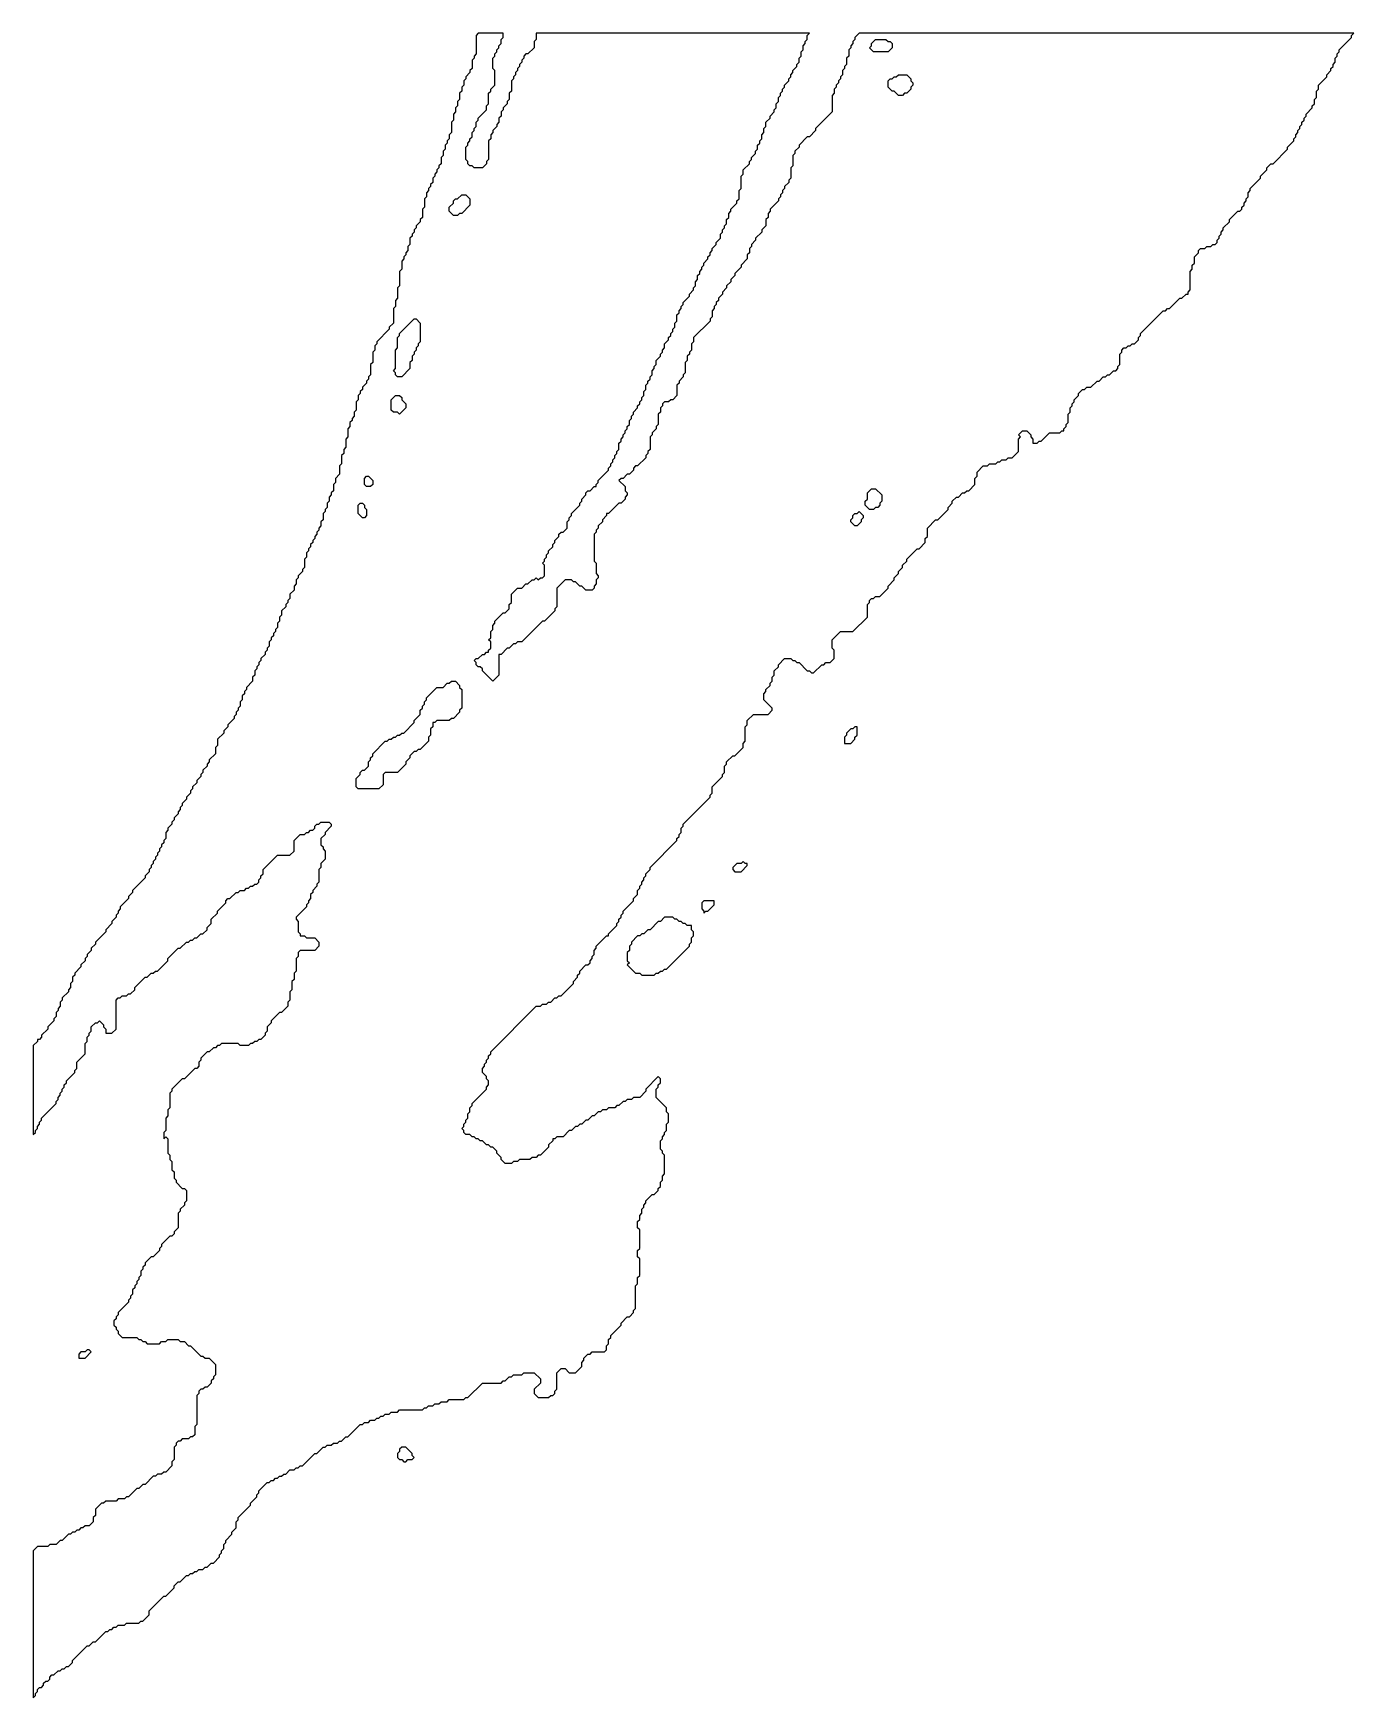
# Model space of a CAD drawing. Header units: millimetres. Extents: x 0 to 319, y 98 to 500.
import ezdxf

# ---------------------------------------------------------------- set-up
doc = ezdxf.new("R2010")
doc.units = ezdxf.units.MM

msp = doc.modelspace()

# ---------------------------------------------------------------- linework, layer by layer
for points in [[(107.5, 500), (107, 499.5), (107, 495), (106.5, 494.5), (106.5, 494), (106, 493.5), (106, 491.5), (105.5, 491), (105.5, 490.5), (104.5, 489.5), (104.5, 489), (104, 488.5), (104, 487.5), (103.5, 487), (103.5, 486), (103, 485.5), (103, 484), (102.5, 483.5), (102.5, 482.5), (102, 482), (102, 481), (101.5, 480.5), (101.5, 479), (101, 478.5), (101, 476), (100.5, 475.5), (100.5, 474.5), (100, 474), (100, 473.5), (99.5, 473), (99.5, 472), (99, 471.5), (99, 470.5), (98.5, 470), (98.5, 468.5), (98, 468), (98, 467.5), (97.5, 467), (97.5, 466.5), (97, 466), (97, 465.5), (96.5, 465), (96.5, 464), (96, 463.5), (96, 463), (95.5, 462.5), (95.5, 462), (95, 461.5), (95, 460.5), (94.5, 460), (94.5, 458), (94, 457.5), (94, 455.5), (93.5, 455), (93.5, 454.5), (92.5, 453.5), (92.5, 453), (92, 452.5), (92, 452), (91.5, 451.5), (91.5, 451), (91, 450.5), (91, 449), (90.5, 448.5), (90.5, 447.5), (90, 447), (90, 446.5), (89.5, 446), (89.5, 445.5), (89, 445), (89, 443), (88.5, 442.5), (88.5, 439), (88, 438.5), (88, 436), (87.5, 435.5), (87.5, 434), (87, 433.5), (87, 430), (86, 429), (86, 428.5), (83, 425.5), (83, 425), (82.5, 424.5), (82.5, 423.5), (82, 423), (82, 420.5), (81.5, 420), (81.5, 417.5), (81, 417), (81, 416.5), (80.5, 416), (80.5, 415.5), (79.5, 414.5), (79.5, 414), (79, 413.5), (79, 413), (78.5, 412.5), (78.5, 411.5), (78, 411), (78, 409), (77.5, 408.5), (77.5, 407.5), (77, 407), (77, 406.5), (76.5, 406), (76.5, 405), (76, 404.5), (76, 402.5), (75.5, 402), (75.5, 400), (75, 399.5), (75, 398.5), (74.5, 398), (74.5, 396), (74, 395.5), (74, 393.5), (73, 392.5), (73, 391.5), (72.5, 391), (72.5, 389.5), (72, 389), (72, 388.5), (71.5, 388), (71.5, 387), (71, 386.5), (71, 385.5), (70.5, 385), (70.5, 384.5), (70, 384), (70, 382.5), (69.5, 382), (69.5, 381), (69, 380.5), (69, 380), (68.5, 379.5), (68.5, 379), (68, 378.5), (68, 378), (67.5, 377.5), (67.5, 377), (67, 376.5), (67, 376), (66.5, 375.5), (66.5, 375), (66, 374.5), (66, 373.5), (65.5, 373), (65.5, 371), (65, 370.5), (65, 370), (64, 369), (64, 368.5), (63.5, 368), (63.5, 367), (63, 366.5), (63, 365.5), (62, 364.5), (62, 363.5), (61.5, 363), (61.5, 362.5), (61, 362), (61, 361.5), (60, 360.5), (60, 359.5), (59.5, 359), (59.5, 358), (59, 357.5), (59, 356.5), (58.5, 356), (58.5, 355.5), (58, 355), (58, 354.5), (57.5, 354), (57.5, 353.5), (57, 353), (57, 352), (56.5, 351.5), (56.5, 351), (56, 350.5), (56, 350), (55, 349), (55, 348.5), (54.5, 348), (54.5, 347.5), (54, 347), (54, 346.5), (53.5, 346), (53.5, 345), (53, 344.5), (53, 343.5), (51.5, 342), (51.5, 341.5), (51, 341), (51, 340.5), (50.5, 340), (50.5, 339), (50, 338.5), (50, 337.5), (49.5, 337), (49.5, 336.5), (49, 336), (49, 335.5), (48.5, 335), (48.5, 334.5), (47, 333), (47, 332.5), (46, 331.5), (46, 331), (44.5, 329.5), (44.5, 328), (44, 327.5), (44, 326), (42.5, 324.5), (42.5, 324), (42, 323.5), (42, 323), (41, 322), (41, 321.5), (40.5, 321), (40.5, 320.5), (39.5, 319.5), (39.5, 319), (38.5, 318), (38.5, 317.5), (38, 317), (38, 316.5), (37, 315.5), (37, 315), (36, 314), (36, 313.5), (35.5, 313), (35.5, 312.5), (35, 312), (35, 311.5), (34, 310.5), (34, 310), (33.5, 309.5), (33.5, 309), (32.5, 308), (32.5, 307.5), (32, 307), (32, 305.5), (31.5, 305), (31.5, 304.5), (31, 304), (31, 303.5), (30.5, 303), (30.5, 302.5), (30, 302), (30, 301.5), (29.5, 301), (29.5, 300.5), (29, 300), (29, 299.5), (28.5, 299), (28.5, 298.5), (28, 298), (28, 297.5), (27, 296.5), (27, 296), (24, 293), (24, 292.5), (23, 291.5), (23, 291), (21, 289), (21, 288.5), (20.5, 288), (20.5, 287.5), (20, 287), (20, 286.5), (19, 285.5), (19, 285), (17.5, 283.5), (17.5, 283), (15, 280.5), (15, 280), (14, 279), (14, 278.5), (13, 277.5), (13, 277), (12.5, 276.5), (12.5, 276), (11.5, 275), (11.5, 274.5), (10, 273), (10, 272.5), (9.5, 272), (9.5, 271), (9, 270.5), (9, 269.5), (8.5, 269), (8.5, 268.5), (7, 267), (7, 266.5), (6.5, 266), (6.5, 265), (6, 264.5), (6, 264), (5.5, 263.5), (5.5, 262.5), (5, 262), (5, 261.5), (3.5, 260), (3.5, 259.5), (2, 258), (2, 257.5), (1.5, 257), (1, 257), (1, 256.5), (0, 255.5), (0, 234), (0.5, 234.5), (0.5, 235), (1, 235.5), (1, 236), (1.5, 236.5), (1.5, 237), (2, 237.5), (2, 238), (5.5, 241.5), (5.5, 242), (6, 242.5), (6, 243), (6.5, 243.5), (6.5, 244), (7, 244.5), (7, 245), (7.5, 245.5), (7.5, 246), (8, 246.5), (8, 247), (10, 249), (10, 249.5), (10.5, 250), (10.5, 251.5), (12.5, 253.5), (12.5, 256), (13, 256.5), (13, 257.5), (13.5, 258), (13.5, 258.5), (14, 259), (14, 260), (15, 261), (15.5, 261), (16, 261.5), (17, 260.5), (17, 260), (17.5, 259.5), (17.5, 258.5), (19, 258.5), (20, 259.5), (20, 266.5), (20.5, 267), (21, 267), (21.5, 267.5), (22.5, 267.5), (23, 268), (23.5, 268), (24.5, 269), (24.5, 269.5), (27, 272), (27.5, 272), (28.5, 273), (29, 273), (29.5, 273.5), (30, 273.5), (32.5, 276), (32.5, 276.5), (35, 279), (35.5, 279), (37, 280.5), (37.5, 280.5), (38, 281), (38.5, 281), (39, 281.5), (39.5, 281.5), (40.5, 282.5), (41, 282.5), (42, 283.5), (42, 284), (43, 285), (43, 286), (44.5, 287.5), (44.5, 288), (46.5, 290), (46.5, 290.5), (47, 291), (47.5, 291), (49, 292.5), (49.5, 292.5), (50, 293), (51, 293), (51.5, 293.5), (52, 293.5), (52.5, 294), (53, 294), (53.5, 294.5), (54, 294.5), (54.5, 295), (54.5, 295.5), (55, 296), (55, 296.5), (55.5, 297), (55.5, 298), (59, 301.5), (62, 301.5), (63, 302.5), (63, 305), (64.5, 306.5), (65.5, 306.5), (66, 307), (66.5, 307), (67, 307.5), (67.5, 307.5), (68, 308), (68, 308.5), (68.5, 309), (69, 309), (69.5, 309.5), (71.5, 309.5), (72, 309), (72, 308.5), (70.5, 307), (70.5, 306.5), (69.5, 305.5), (69.5, 304), (70, 303.5), (70, 303), (70.5, 302.5), (70.5, 300.5), (69.5, 299.5), (69.5, 298.5), (69, 298), (69, 295), (68.5, 294.5), (68.5, 294), (67.5, 293), (67.5, 292.5), (67, 292), (67, 291), (66.5, 290.5), (66.5, 290), (66, 289.5), (66, 289), (63.5, 286.5), (63.5, 286), (64, 285.5), (64, 283), (64.5, 282.5), (64.5, 282), (65.5, 282), (66, 281.5), (68, 281.5), (69, 280.5), (69, 279.5), (68, 278.5), (64.5, 278.5), (64, 278), (64, 277), (63.5, 276.5), (63.5, 273.5), (63, 273), (63, 271.5), (62.5, 271), (62.5, 269), (62, 268.5), (62, 266.5), (61.5, 266), (61.5, 265), (60, 263.5), (59.5, 263.5), (57.5, 261.5), (57.5, 261), (56.5, 260), (56.5, 259), (56, 258.5), (56, 258), (55, 257), (54.5, 257), (54, 256.5), (53.5, 256.5), (53, 256), (52.5, 256), (52, 255.5), (50, 255.5), (49.5, 256), (45.5, 256), (45, 255.5), (44.5, 255.5), (44, 255), (43.5, 255), (42.5, 254), (42, 254), (40.5, 252.5), (40.5, 252), (40, 251.5), (40, 250.5), (39.5, 250), (39, 250), (36.5, 247.5), (36, 247.5), (33.5, 245), (33.5, 244.5), (33, 244), (33, 240.5), (32.5, 240), (32.5, 238.5), (32, 238), (32, 235), (31.5, 234.5), (31.5, 233), (32, 233.5), (32.5, 233), (32.5, 229.5), (33, 229), (33, 228), (33.5, 227.5), (33.5, 225.5), (34, 225), (34, 223.5), (34.5, 223), (34.5, 222.5), (36, 221), (36.5, 221), (37, 220.5), (37, 218), (36.5, 217.5), (36.5, 217), (35.5, 216), (35.5, 215.5), (35, 215), (35, 211.5), (34, 210.5), (34, 210), (33.5, 209.5), (33, 209.5), (31, 207.5), (31, 207), (30.5, 206.5), (30.5, 206), (29, 204.5), (28.5, 204.5), (27, 203), (27, 202.5), (26.5, 202), (26.5, 201.5), (26, 201), (26, 200), (25.5, 199.5), (25.5, 199), (25, 198.5), (25, 198), (24.5, 197.5), (24.5, 197), (24, 196.5), (24, 195.5), (23.5, 195), (23.5, 194.5), (23, 194), (23, 193.5), (20.5, 191), (20.5, 190.5), (20, 190), (20, 189.5), (19.5, 189), (19.5, 188), (20, 187.5), (20, 187), (20.5, 186.5), (20.5, 186), (21.5, 185), (25, 185), (25.5, 184.5), (26, 184.5), (26.5, 184), (27, 184), (27.5, 183.5), (30.5, 183.5), (31, 184), (32, 184), (32.5, 184.5), (35, 184.5), (35.5, 184), (36.5, 184), (37.5, 183), (38, 183), (40.5, 180.5), (41, 180.5), (41.5, 180), (42.5, 180), (44, 178.5), (44, 176), (43.5, 175.5), (43.5, 175), (43, 174.5), (43, 174), (42, 173), (41.5, 173), (41, 172.5), (40.5, 172.5), (40, 172), (40, 171.5), (39.5, 171), (39.5, 164), (39, 163.5), (39, 161.5), (38.5, 161), (38, 161), (37.5, 160.5), (36, 160.5), (35.5, 160), (35, 160), (34.5, 159.5), (34.5, 159), (34, 158.5), (34, 155.5), (33.5, 155), (33.5, 154), (32, 152.5), (31.5, 152.5), (31, 152), (30, 152), (29.5, 151.5), (29, 151.5), (27, 149.5), (26.5, 149.5), (25.5, 148.5), (25, 148.5), (23, 146.5), (22.5, 146.5), (22, 146), (20.5, 146), (20, 145.5), (17.5, 145.5), (17, 145), (16.5, 145), (15, 143.5), (15, 142), (14.5, 141.5), (14.5, 140.5), (13.5, 139.5), (12.5, 139.5), (12, 139), (11.5, 139), (11, 138.5), (10.5, 138.5), (10, 138), (9.5, 138), (9, 137.5), (8.5, 137.5), (7, 136), (6.5, 136), (5.5, 135), (4, 135), (3.5, 134.5), (1, 134.5), (0, 133.5), (0, 98), (0.5, 98.5), (0.5, 99), (1, 99.5), (1, 100), (1.5, 100.5), (2, 100.5), (2.5, 101), (2.5, 101.5), (3, 102), (3.5, 102), (4, 102.5), (4, 103), (4.5, 103.5), (5, 103.5), (6, 104.5), (6.5, 104.5), (7, 105), (7.5, 105), (8, 105.5), (8.5, 105.5), (9.5, 106.5), (9.5, 107), (13, 110.5), (13.5, 110.5), (14.5, 111.5), (15, 111.5), (17.5, 114), (18, 114), (18.5, 114.5), (19, 114.5), (19.5, 115), (20, 115), (20.5, 115.5), (22, 115.5), (22.5, 116), (25.5, 116), (26, 116.5), (26.5, 116.5), (28, 118), (28, 119), (31.5, 122.5), (32, 122.5), (34, 124.5), (34, 125), (35, 126), (35.5, 126), (37, 127.5), (37.5, 127.5), (38, 128), (38.5, 128), (39, 128.5), (39.5, 128.5), (40, 129), (41, 129), (41.5, 129.5), (42, 129.5), (43, 130.5), (43.5, 130.5), (45, 132), (45, 132.5), (45.5, 133), (45.5, 133.5), (46, 134), (46, 135), (46.5, 135.5), (46.5, 136), (48, 137.5), (48, 138), (49, 139), (49, 140.5), (49.5, 141), (49.5, 141.5), (52.5, 144.5), (52.5, 145), (54, 146.5), (54, 147), (54.5, 147.5), (54.5, 148), (56.5, 150), (57, 150), (57.5, 150.5), (58, 150.5), (58.5, 151), (59, 151), (59.5, 151.5), (60, 151.5), (60.5, 152), (61, 152), (62, 153), (63, 153), (63.5, 153.5), (64, 153.5), (64.5, 154), (65, 154), (68, 157), (68.5, 157), (70, 158.5), (70.5, 158.5), (71, 159), (72, 159), (72.5, 159.5), (73.5, 159.5), (74, 160), (74.5, 160), (75.5, 161), (76, 161), (79, 164), (79.5, 164), (80, 164.5), (81, 164.5), (81.5, 165), (82.5, 165), (83, 165.5), (83.5, 165.5), (84, 166), (84.5, 166), (85, 166.5), (86, 166.5), (86.5, 167), (88, 167), (88.5, 167.5), (94, 167.5), (94.5, 168), (95, 168), (95.5, 168.5), (96.5, 168.5), (97, 169), (98, 169), (98.5, 169.5), (100, 169.5), (100.5, 170), (104, 170), (104.5, 170.5), (105, 170.5), (108.5, 174), (113, 174), (113.5, 174.5), (114, 174.5), (115, 175.5), (115.5, 175.5), (116, 176), (118, 176), (118.5, 176.5), (121, 176.5), (122.5, 175), (122.5, 174), (121, 172.5), (121, 171.5), (122, 170.5), (124.5, 170.5), (125, 171), (125.5, 171), (126, 171.5), (126, 172), (126.5, 172.5), (126.5, 176.5), (127.5, 177.5), (128.5, 177.5), (129.5, 176.5), (131, 176.5), (132.5, 178), (132.5, 179), (133, 179.5), (133, 180), (134, 181), (134.5, 181), (135, 181.5), (138, 181.5), (138.5, 182), (138.5, 183), (139, 183.5), (139, 184.5), (139.5, 185), (139.5, 185.5), (142, 188), (142, 188.5), (143.5, 190), (144, 190), (145, 191), (145, 191.5), (145.5, 192), (145.5, 197.5), (146, 198), (146, 199.5), (146.5, 200), (146.5, 204), (146, 204.5), (146, 206), (146.5, 206.5), (146.5, 211), (146, 211.5), (146, 213), (146.5, 213.5), (146.5, 214.5), (147, 215), (147, 216), (147.5, 216.5), (147.5, 217), (148, 217.5), (148, 218), (149.5, 219.5), (150, 219.5), (151, 220.5), (151, 221), (151.5, 221.5), (151.5, 222.5), (152, 223), (152, 224), (152.5, 224.5), (152.5, 229), (152, 229.5), (152, 230), (151.5, 230.5), (151.5, 232.5), (152, 233), (152, 233.5), (152.5, 234), (152.5, 234.5), (153, 235), (153, 236.5), (153.5, 237), (153.5, 239), (153, 239.5), (153, 240.5), (150.5, 243), (150.5, 245), (151, 245.5), (151, 246), (151.5, 246.5), (151.5, 247.5), (151, 248), (148, 245), (148, 244.5), (146.5, 243), (145, 243), (144.5, 242.5), (143.5, 242.5), (143, 242), (142.5, 242), (141.5, 241), (141, 241), (140.5, 240.5), (139, 240.5), (138.5, 240), (137.5, 240), (137, 239.5), (136.5, 239.5), (135.5, 238.5), (135, 238.5), (134, 237.5), (133.5, 237.5), (132.5, 236.5), (132, 236.5), (131.5, 236), (131, 236), (130, 235), (129.5, 235), (128, 233.5), (126.5, 233.5), (126, 233), (125.5, 233), (125.5, 232.5), (124.5, 231.5), (124.5, 231), (122.5, 229), (122, 229), (121.5, 228.5), (120.5, 228.5), (120, 228), (117.5, 228), (117, 227.5), (116, 227.5), (115.5, 227), (114, 227), (113, 228), (113, 228.5), (112, 229.5), (112, 230), (111, 231), (110.5, 231), (110, 231.5), (109.5, 231.5), (108.5, 232.5), (108, 232.5), (107.5, 233), (107, 233), (106.5, 233.5), (106, 233.5), (105.5, 234), (104.5, 234), (104, 234.5), (104, 235), (103.5, 235.5), (104, 236), (104, 236.5), (104.5, 237), (104.5, 237.5), (105, 238), (105, 239), (105.5, 239.5), (105.5, 240.5), (106, 241), (106, 241.5), (109.5, 245), (109.5, 245.5), (110, 246), (110, 247), (109.5, 247.5), (109.5, 248), (108.5, 249), (108.5, 250), (109, 250.5), (109, 251), (109.5, 251.5), (109.5, 252), (110, 252.5), (110, 253), (110.5, 253.5), (110.5, 254), (121.5, 265), (122.5, 265), (123, 265.5), (124, 265.5), (124.5, 266), (125, 266), (126, 267), (126.5, 267), (127, 267.5), (127.5, 267.5), (130.5, 270.5), (130.5, 271), (131.5, 272), (131.5, 272.5), (132, 273), (132, 273.5), (133.5, 275), (134, 275), (134.5, 275.5), (134.5, 276), (135, 276.5), (135, 277), (135.5, 277.5), (135.5, 278.5), (136, 279), (136, 279.5), (138.5, 282), (139, 282), (139, 282.5), (141, 284.5), (141, 285), (141.5, 285.5), (141.5, 286), (142, 286.5), (142, 287), (142.5, 287.5), (142.5, 288), (145, 290.5), (145, 291), (146, 292), (146, 293), (146.5, 293.5), (146.5, 294), (147, 294.5), (147, 295), (147.5, 295.5), (147.5, 296), (148, 296.5), (148, 297), (149, 298), (149, 298.5), (155.5, 305), (155.5, 305.5), (156, 306), (156, 306.5), (156.5, 307), (156.5, 308), (157, 308.5), (157, 309), (163.5, 315.5), (163.5, 316), (164, 316.5), (164, 318), (166.5, 320.5), (166.5, 321), (167, 321.5), (167, 323), (167.5, 323.5), (167.5, 324), (169, 325.5), (169.5, 325.5), (171.5, 327.5), (171.5, 328.5), (172, 329), (172, 332.5), (172.5, 333), (172.5, 334), (174, 335.5), (177.5, 335.5), (178.5, 336.5), (178.5, 337), (176.5, 339), (176.5, 340.5), (177, 341), (177, 341.5), (178, 342.5), (178, 343), (178.5, 343.5), (178.5, 344.5), (179, 345), (179, 346), (180, 347), (180, 347.5), (181.5, 349), (183, 349), (183.5, 348.5), (184, 348.5), (184.5, 348), (185, 348), (187, 346), (187.5, 346), (188, 345.5), (188.5, 345.5), (190.5, 347.5), (191, 347.5), (191.5, 348), (192.5, 348), (193.5, 349), (193.5, 351), (193, 351.5), (193, 353.5), (195, 355.5), (198, 355.5), (201.5, 359), (201.5, 362), (202, 362.5), (202, 363), (202.5, 363.5), (203, 363.5), (203.5, 364), (204.5, 364), (206.5, 366), (206.5, 366.5), (208, 368), (208, 368.5), (209, 369.5), (209, 370), (210, 371), (210, 371.5), (211, 372.5), (211, 373), (213.5, 375.5), (214, 375.5), (215.5, 377), (215.5, 378), (216, 378.5), (216, 380.5), (218, 382.5), (218.5, 382.5), (221, 385), (221, 385.5), (222, 386.5), (222, 387), (223, 388), (223.5, 388), (224.5, 389), (225, 389), (225.5, 389.5), (226, 389.5), (227.5, 391), (227.5, 392.5), (228, 393), (228, 394), (229.5, 395.5), (230.5, 395.5), (231, 396), (232.5, 396), (233, 396.5), (233.5, 396.5), (234, 397), (235, 397), (235.5, 397.5), (236.5, 397.5), (238, 399), (238, 402), (238.5, 402.5), (238, 403), (239, 404), (240, 404), (241, 403), (241, 402.5), (241.5, 402), (241.5, 401), (242.5, 401), (243, 401.5), (243.5, 401.5), (245.5, 403.5), (248, 403.5), (248.5, 404), (249, 404), (249, 404.5), (249.5, 405), (249.5, 405.5), (250, 406), (250, 408), (250.5, 408.5), (250.5, 409.5), (251, 410), (251, 410.5), (251.5, 411), (251.5, 411.5), (252.5, 412.5), (252.5, 413), (253.5, 414), (254, 414), (254.5, 414.5), (255.5, 414.5), (257, 416), (257.5, 416), (258.5, 417), (259, 417), (259.5, 417.5), (260, 417.5), (261, 418.5), (261.5, 418.5), (262, 419), (262, 419.5), (262.5, 420), (262.5, 422.5), (263, 423), (263, 423.5), (263.5, 424), (264, 424), (264.5, 424.5), (265, 424.5), (265.5, 425), (266, 425), (267, 426), (267, 426.5), (267.5, 427), (267.5, 427.5), (273, 433), (273.5, 433), (274, 433.5), (274.5, 433.5), (277, 436), (277.5, 436), (278.5, 437), (279, 437), (279, 437.5), (279.5, 438), (279.5, 442.5), (280, 443), (280, 444), (280.5, 444.5), (280.5, 446), (281.5, 447), (281.5, 447.5), (282, 448), (283, 448), (283.5, 448.5), (284.5, 448.5), (285, 449), (285.5, 449), (286, 449.5), (286, 450), (286.5, 450.5), (286.5, 451), (287, 451.5), (287, 452), (287.5, 452.5), (287.5, 453), (289, 454.5), (289, 455), (291, 457), (291.5, 457), (292, 457.5), (292, 458), (292.5, 458.5), (292.5, 459), (293, 459.5), (293, 460), (293.5, 460.5), (293.5, 461.5), (294, 462), (294, 462.5), (296.5, 465), (296.5, 465.5), (298, 467), (298, 467.5), (299, 468.5), (299.5, 468.5), (303, 472), (303, 472.5), (304.5, 474), (304.5, 474.5), (305, 475), (305, 475.5), (305.5, 476), (305.5, 476.5), (306, 477), (306, 477.5), (306.5, 478), (306.5, 478.5), (307, 479), (307, 479.5), (307.5, 480), (307.5, 480.5), (309, 482), (309, 482.5), (309.5, 483), (309.5, 484), (310, 484.5), (310, 486), (310.5, 486.5), (310.5, 487.5), (312.5, 489.5), (312.5, 490), (313.5, 491), (313.5, 491.5), (314, 492), (314, 492.5), (314.5, 493), (314.5, 494), (315, 494.5), (315, 495), (315.5, 495.5), (315.5, 496), (318.5, 499), (318.5, 499.5), (319, 500), (199.5, 500), (198.5, 499), (198.5, 498.5), (198, 498), (198, 497.5), (197.5, 497), (197.5, 496.5), (197, 496), (197, 494.5), (196.5, 494), (196.5, 492.5), (196, 492), (196, 491.5), (195.5, 491), (195.5, 490), (195, 489.5), (195, 489), (194.5, 488.5), (194.5, 488), (194, 487.5), (194, 487), (193.5, 486.5), (193.5, 485.5), (193, 485), (193, 481), (189, 477), (189, 476.5), (187.5, 475), (187, 475), (185, 473), (185, 472.5), (184, 471.5), (184, 471), (183.5, 470.5), (183.5, 468), (183, 467.5), (183, 465), (182.5, 464.5), (182.5, 464), (181.5, 463), (181.5, 462.5), (181, 462), (181, 461.5), (180.5, 461), (180.5, 460.5), (180, 460), (180, 459.5), (178, 457.5), (178, 457), (177.5, 456.5), (177.5, 455.5), (177, 455), (177, 453.5), (176, 452.5), (176, 452), (174.5, 450.5), (174.5, 450), (173.5, 449), (173.5, 448.5), (173, 448), (173, 447), (172.5, 446.5), (172.5, 445.5), (171, 444), (171, 443.5), (169.5, 442), (169.5, 441.5), (168.5, 440.5), (168.5, 440), (167.5, 439), (167.5, 438.5), (166.5, 437.5), (166.5, 437), (165.5, 436), (165.5, 435.5), (165, 435), (165, 434.5), (164.5, 434), (164.5, 433.5), (164, 433), (164, 431.5), (163.5, 431), (163.5, 430.5), (159.5, 426.5), (159.5, 425.5), (159, 425), (159, 423.5), (158.5, 423), (158.5, 422.5), (158, 422), (158, 421), (157.5, 420.5), (157.5, 418), (157, 417.5), (157, 417), (156, 416), (156, 415.5), (155.5, 415), (155.5, 412.5), (154.5, 411.5), (154, 411.5), (153.5, 411), (152.5, 411), (152, 410.5), (152, 410), (151.5, 409.5), (151.5, 408.5), (151, 408), (151, 405.5), (150.5, 405), (150.5, 404.5), (149.5, 403.5), (149.5, 403), (149, 402.5), (149, 399.5), (148.5, 399), (148.5, 398.5), (148, 398), (148, 397.5), (146, 395.5), (145.5, 395.5), (145, 395), (145, 394.5), (144, 393.5), (143.5, 393.5), (142.5, 392.5), (142, 392.5), (141.5, 392), (143, 390.5), (143, 389.5), (143.5, 389), (143.5, 388.5), (143, 388), (143, 387.5), (142, 386.5), (141.5, 386.5), (139, 384), (138.5, 384), (138.5, 383.5), (137.5, 382.5), (137.5, 382), (136.5, 381), (136.5, 380.5), (136, 380), (136, 379.5), (135.5, 379), (135.5, 372.5), (136, 372), (136, 369.5), (136.5, 369), (136.5, 368.5), (136, 368), (136, 367), (135.5, 366.5), (135.5, 366), (135, 365.5), (133.5, 365.5), (132.5, 366.5), (132, 366.5), (131, 367.5), (130.5, 367.5), (130, 368), (128.5, 368), (126.5, 366), (126.5, 361.5), (126, 361), (126, 360.5), (123.5, 358), (123, 358), (118, 353), (117, 353), (116.5, 352.5), (116, 352.5), (115, 351.5), (114.5, 351.5), (113, 350), (112.5, 350), (112.5, 345), (111, 343.5), (108.5, 346), (108.5, 346.5), (108, 347), (107.5, 347), (107, 347.5), (107, 348), (106.5, 348.5), (107, 349), (107.5, 349), (108.5, 350), (109, 350), (109.5, 350.5), (110, 350.5), (110, 351), (110.5, 351.5), (110.5, 353), (110, 353.5), (110.5, 354), (110.5, 355.5), (111, 356), (111, 357), (111.5, 357.5), (111.5, 358), (113.5, 360), (114, 360), (115, 361), (115, 362), (115.5, 362.5), (115.5, 364.5), (117, 366), (118, 366), (119, 367), (119.5, 367), (120.5, 368), (121, 368), (121.5, 368.5), (122, 368), (122.5, 368.5), (123, 368.5), (123.5, 369), (123.5, 371.5), (123, 372), (123.5, 372.5), (123.5, 373), (124, 373.5), (124, 374), (124.5, 374.5), (124.5, 375), (125.5, 376), (125.5, 376.5), (126, 377), (126, 377.5), (127, 378.5), (127, 379), (127.5, 379.5), (128, 379.5), (129, 380.5), (129, 382), (129.5, 382.5), (129.5, 383), (130, 383.5), (130, 384), (132, 386), (132, 386.5), (132.5, 387), (132.5, 387.5), (133.5, 388.5), (133.5, 389), (134, 389.5), (134.5, 389.5), (135.5, 390.5), (136, 390.5), (136, 391), (136.5, 391.5), (136.5, 392), (139, 394.5), (139, 395), (139.5, 395.5), (139.5, 396), (140, 396.5), (140, 397), (140.5, 397.5), (140.5, 398), (141, 398.5), (141, 399), (141.5, 399.5), (141.5, 401), (142, 401.5), (142, 402), (142.5, 402.5), (142.5, 403), (143, 403.5), (143, 404), (143.5, 404.5), (143.5, 405), (144, 405.5), (144, 406.5), (144.5, 407), (144.5, 407.5), (145, 408), (145, 408.5), (146, 409.5), (146, 410), (146.5, 410.5), (146.5, 411), (147, 411.5), (147, 412), (147.5, 412.5), (147.5, 413.5), (148, 414), (148, 415), (148.5, 415.5), (148.5, 416), (149, 416.5), (149, 417), (149.5, 417.5), (149.5, 418.5), (150, 419), (150, 419.5), (150.5, 420), (150.5, 421), (151.5, 422), (151.5, 422.5), (152, 423), (152, 423.5), (152.5, 424), (152.5, 425), (153.5, 426), (153.5, 426.5), (154, 427), (154, 427.5), (154.5, 428), (154.5, 428.5), (155, 429), (155, 430), (155.5, 430.5), (155.5, 432), (156, 432.5), (156, 433), (156.5, 433.5), (156.5, 434), (157, 434.5), (157, 435), (158.5, 436.5), (158.5, 437), (159.5, 438), (159.5, 438.5), (160, 439), (160, 440), (160.5, 440.5), (160.5, 441.5), (161, 442), (161, 442.5), (161.5, 443), (161.5, 443.5), (162, 444), (162, 444.5), (163, 445.5), (163, 446), (163.5, 446.5), (163.5, 447), (164, 447.5), (164, 448), (165, 449), (165, 449.5), (166, 450.5), (166, 451.5), (166.5, 452), (166.5, 452.5), (167, 453), (167, 453.5), (167.5, 454), (167.5, 455), (168, 455.5), (168, 456.5), (168.5, 457), (168.5, 457.5), (170, 459), (170, 459.5), (170.5, 460), (170.5, 462), (171, 462.5), (171, 465.5), (171.5, 466), (171.5, 467), (173, 468.5), (173, 469), (173.5, 469.5), (173.5, 470), (174.5, 471), (174.5, 471.5), (175, 472), (175, 473), (175.5, 473.5), (175.5, 474), (176, 474.5), (176, 475.5), (176.5, 476), (176.5, 477), (177, 477.5), (177, 478.5), (178, 479.5), (178, 480), (179, 481), (179, 481.5), (179.5, 482), (179.5, 483), (180, 483.5), (180, 484.5), (180.5, 485), (180.5, 485.5), (181, 486), (181, 486.5), (181.5, 487), (181.5, 487.5), (182.5, 488.5), (182.5, 489), (183, 489.5), (183, 490), (183.5, 490.5), (183.5, 491), (184.5, 492), (184.5, 492.5), (185, 493), (185, 494), (185.5, 494.5), (185.5, 495.5), (186, 496), (186, 497), (186.5, 497.5), (186.5, 498), (187, 498.5), (187, 499.5), (187.5, 500), (121.5, 500), (121.5, 498.5), (121, 498), (121, 496.5), (119.5, 495), (119, 495), (118.5, 494.5), (118.5, 494), (118, 493.5), (118, 493), (117.5, 492.5), (117.5, 492), (117, 491.5), (117, 491), (116.5, 490.5), (116.5, 490), (116, 489.5), (116, 489), (115.5, 488.5), (115.5, 486), (115, 485.5), (115, 484), (114.5, 483.5), (114.5, 483), (113.5, 482), (113.5, 481.5), (113, 481), (113, 480), (112.5, 479.5), (112.5, 478.5), (112, 478), (112, 477.5), (111, 476.5), (111, 476), (110.5, 475.5), (110.5, 474.5), (110, 474), (110, 469.5), (109.5, 469), (109.5, 468.5), (108.5, 467.5), (106.5, 467.5), (106, 468), (105.5, 468), (105, 468.5), (105, 469), (104.5, 469.5), (104.5, 472.5), (105, 473), (105, 473.5), (105.5, 474), (105.5, 474.5), (106, 475), (106, 476), (106.5, 476.5), (106.5, 477), (107, 477.5), (107, 478.5), (107.5, 479), (107.5, 479.5), (109.5, 481.5), (109.5, 482.5), (110, 483), (110, 485.5), (110.5, 486), (110.5, 486.5), (111.5, 487.5), (111.5, 491), (111, 491.5), (111, 494), (111.5, 494.5), (111.5, 495), (112, 495.5), (112, 496), (112.5, 496.5), (112.5, 497), (113, 497.5), (113, 498.5), (113.5, 499), (113.5, 500)], [(203.5, 498.5), (206, 498.5), (206.5, 498), (207, 498), (207.5, 497.5), (207.5, 496.5), (206.5, 495.5), (203, 495.5), (202, 496.5), (202.5, 497), (202.5, 497.5)], [(208.5, 489.5), (209, 490), (211, 490), (212, 489), (212, 488.5), (212.5, 488), (212.5, 487.5), (212, 487), (212, 486.5), (211, 485.5), (210.5, 485.5), (210, 485), (209, 485), (208, 486), (207.5, 486), (206.5, 487), (206.5, 488.5), (207, 489), (207.5, 489), (208, 489.5)], [(103.5, 461), (104.5, 461), (105.5, 460), (105.5, 458.5), (103.5, 456.5), (103, 456.5), (102.5, 456), (101.5, 456), (100.5, 457), (100.5, 458), (101.5, 459), (101.5, 459.5), (102, 460), (102.5, 460)], [(92, 431), (92.5, 431), (93.5, 430), (93.5, 425.5), (93, 425), (93, 424.5), (92.5, 424), (92.5, 423.5), (92, 423), (92, 422.5), (91.5, 422), (91.5, 421), (91, 420.5), (91, 419), (89, 417), (88, 417), (87.5, 417.5), (87.5, 418), (87, 418.5), (87.5, 419), (87.5, 423.5), (88, 424), (88, 426.5), (88.5, 427), (88.5, 427.5)], [(87.5, 412.5), (88.5, 412.5), (89, 412), (89, 411.5), (90, 410.5), (90, 409.5), (88.5, 408), (88, 408.5), (87, 408.5), (86.5, 409), (86.5, 411.5)], [(80, 392.5), (80.5, 393), (81, 393), (82, 392), (82, 391), (81.5, 390.5), (80.5, 390.5), (80, 391)], [(202.5, 390), (203.5, 390), (205, 388.5), (205, 387), (204.5, 386.5), (204.5, 386), (204, 385.5), (203.5, 385.5), (203, 385), (202, 385), (201, 386), (201, 387), (201.5, 387.5), (201.5, 389)], [(78.5, 386), (79, 386.5), (79.5, 386.5), (80, 386), (80, 385.5), (80.5, 385), (80.5, 383.5), (80, 383), (79.5, 383), (78.5, 384)], [(199, 384), (199.5, 384.5), (200.5, 383.5), (200.5, 383), (200, 382.5), (200, 382), (199, 381), (198.5, 381), (197.5, 382), (197.5, 382.5), (198, 383), (198, 383.5), (198.5, 384)], [(100.5, 343), (101, 343.5), (102, 343.5), (103, 342.5), (103, 342), (103.5, 341.5), (103.5, 337), (103, 336.5), (103, 336), (101.5, 334.5), (101, 334.5), (100.5, 334), (97.5, 334), (97, 333.5), (96.5, 333.5), (96.5, 332.5), (96, 332), (96, 330.5), (95.5, 330), (95.5, 329), (93.5, 327), (93, 327), (92.5, 326.5), (92, 326.5), (91, 325.5), (91, 325), (90, 324), (90, 323.5), (88, 321.5), (85, 321.5), (84.5, 321), (84.5, 318.5), (83.5, 317.5), (78.5, 317.5), (78, 318), (78, 320), (79, 321), (79, 321.5), (79.5, 322), (80, 322), (81, 323), (81, 324), (81.5, 324.5), (81.5, 325), (82, 325.5), (82, 326), (85, 329), (85.5, 329), (86, 329.5), (86.5, 329.5), (87, 330), (87.5, 330), (88, 330.5), (88.5, 330.5), (89, 331), (89.5, 331), (92, 333.5), (92, 334), (93.5, 335.5), (93.5, 336.5), (94, 337), (94, 337.5), (94.5, 338), (94.5, 338.5), (95, 339), (95, 339.5), (97.5, 342), (99, 342), (100, 343)], [(198.5, 332.5), (198, 332), (197.5, 332), (196.5, 331), (196.5, 330.5), (196, 330), (196, 328.5), (197.5, 328.5), (198.5, 329.5), (198.5, 330), (199, 330.5), (199, 332.5)], [(171.5, 300), (171, 299.5), (170, 299.5), (169, 298.5), (169, 298), (169.5, 297.5), (171, 297.5), (172.5, 299), (172.5, 299.5), (172, 299.5)], [(162, 290.5), (161.5, 290), (161.5, 288.5), (162, 288), (162, 287.5), (162.5, 288), (163, 288), (164.5, 289.5), (164.5, 290.5)], [(152.5, 286.5), (151.5, 285.5), (151, 285.5), (149, 283.5), (148.5, 283.5), (147.5, 282.5), (147, 282.5), (146.5, 282), (146, 282), (144.5, 280.5), (144.5, 280), (144, 279.5), (144, 278.5), (143.5, 278), (143.5, 276), (144, 275.5), (143.5, 275), (145.5, 273), (146.5, 273), (147, 272.5), (150, 272.5), (150.5, 273), (151, 273), (151.5, 273.5), (152, 273.5), (152.5, 274), (153, 274), (158.5, 279.5), (158.5, 280), (159, 280.5), (159, 281.5), (159.5, 282), (159.5, 283), (159, 283.5), (159, 284.5), (158, 284.5), (157.5, 285), (157, 285), (156.5, 285.5), (156, 285.5), (155.5, 286), (155, 286), (154.5, 286.5)], [(13, 182), (12.5, 181.5), (11.5, 181.5), (11, 181), (11, 180), (12.5, 180), (14, 181.5), (13.5, 182)], [(89, 158.5), (88.5, 158), (88.5, 157.5), (88, 157), (88, 156), (88.5, 155.5), (89, 155.5), (89.5, 155), (90, 155), (90.5, 155.5), (91.5, 155.5), (92, 156), (91.5, 156.5), (91.5, 157), (90, 158.5)]]:
    msp.add_lwpolyline(points, close=True)

doc.saveas('drawing.dxf')
